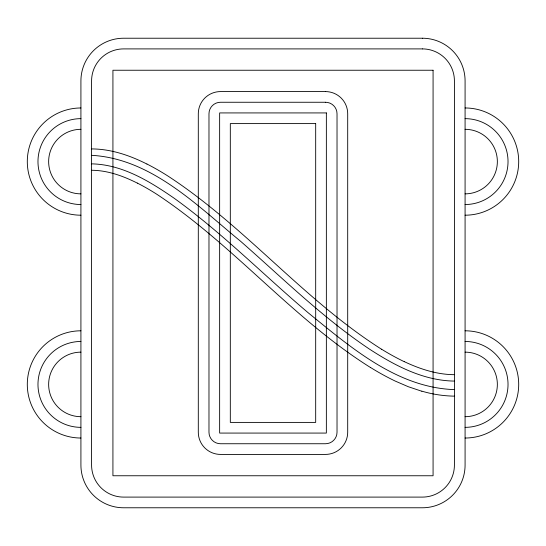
<?xml version="1.0" encoding="UTF-8"?>
<svg xmlns="http://www.w3.org/2000/svg" width="546" height="546" viewBox="0 0 546 546"><rect width="100%" height="100%" fill="white"/><g stroke="black" fill="none" stroke-linecap="round" stroke-linejoin="round"><path stroke-width="0.82" d="M91.585 148.921C110.981 148.956 129.777 155.385 146.922 164.046M454.415 374.679C436.916 374.617 419.942 369.028 404.258 361.636M91.585 170.263C107.671 170.345 123.157 175.996 137.367 183.135M454.415 381.081C423.341 380.719 394.751 365.54 369.308 349.017C322.713 317.738 282.596 278.126 240.554 241.243C196.976 205.473 151.358 158.613 91.585 155.323M454.415 389.619C397.085 387.674 350.887 347.461 308.586 313.111C263.588 275.02 222.045 232.719 174.106 198.198C149.631 181.306 122.256 164.401 91.585 163.861M421.84 391.257L408.333 386.732L395.249 381.088A260.026 260.026 0 0 1 370.598 367.533M381.634 349.29C303.979 300.102 245.331 226.699 168.509 176.413A251.01 251.01 0 0 0 146.942 164.012M370.577 367.567C292.588 318.625 233.825 245.188 157.166 194.499A230.187 230.187 0 0 0 137.387 183.101M404.238 361.67A239.53 239.53 0 0 1 381.654 349.256M454.408 396.143A120.557 120.557 0 0 1 421.867 391.154M465.083 352.143A32.275 32.275 0 0 1 497.358 384.411A32.275 32.275 0 0 1 465.083 416.687M465.083 341.468A42.943 42.943 0 0 1 508.026 384.411A42.943 42.943 0 0 1 465.083 427.354M465.083 330.801A53.617 53.617 0 0 1 518.7 384.411A53.617 53.617 0 0 1 465.083 438.028M465.083 129.313A32.275 32.275 0 0 1 497.358 161.589A32.275 32.275 0 0 1 465.083 193.857M465.083 118.646A42.943 42.943 0 0 1 508.026 161.589A42.943 42.943 0 0 1 465.083 204.532M465.083 107.971A53.617 53.617 0 0 1 518.7 161.589A53.617 53.617 0 0 1 465.083 215.199M80.917 416.687A32.275 32.275 0 0 1 48.642 384.411A32.275 32.275 0 0 1 80.917 352.143M80.917 427.354A42.943 42.943 0 0 1 37.974 384.411A42.943 42.943 0 0 1 80.917 341.468M80.917 438.028A53.617 53.617 0 0 1 27.3 384.411A53.617 53.617 0 0 1 80.917 330.801M80.917 193.857A32.275 32.275 0 0 1 48.642 161.589A32.275 32.275 0 0 1 80.917 129.313M80.917 204.532A42.943 42.943 0 0 1 37.974 161.589A42.943 42.943 0 0 1 80.917 118.646M80.917 215.199A53.617 53.617 0 0 1 27.3 161.589A53.617 53.617 0 0 1 80.917 107.971M422.399 38.227L123.601 38.227A42.684 42.684 0 0 0 80.917 80.917L80.917 465.083A42.684 42.684 0 0 0 123.601 507.773L422.399 507.773A42.684 42.684 0 0 0 465.083 465.083L465.083 80.917A42.684 42.684 0 0 0 422.399 38.227M422.399 48.901L123.601 48.901A32.016 32.016 0 0 0 91.585 80.917L91.585 465.083A32.016 32.016 0 0 0 123.601 497.099L422.399 497.099A32.016 32.016 0 0 0 454.415 465.083L454.415 80.917A32.016 32.016 0 0 0 422.399 48.901M433.074 70.243L112.926 70.243L112.926 475.757L433.074 475.757L433.074 70.243M325.505 91.585L220.495 91.585A22.195 22.195 0 0 0 198.3 113.78L198.3 432.22A22.195 22.195 0 0 0 220.495 454.415L325.505 454.415A22.195 22.195 0 0 0 347.7 432.22L347.7 113.78A22.195 22.195 0 0 0 325.505 91.585M325.505 102.259L220.495 102.259A11.527 11.527 0 0 0 208.975 113.78L208.975 432.22A11.527 11.527 0 0 0 220.495 443.741L325.505 443.741A11.527 11.527 0 0 0 337.025 432.22L337.025 113.78A11.527 11.527 0 0 0 325.505 102.259M326.358 112.926L219.642 112.926L219.642 433.074L326.358 433.074L326.358 112.926M315.684 123.601L230.316 123.601L230.316 422.399L315.684 422.399L315.684 123.601"/></g></svg>
